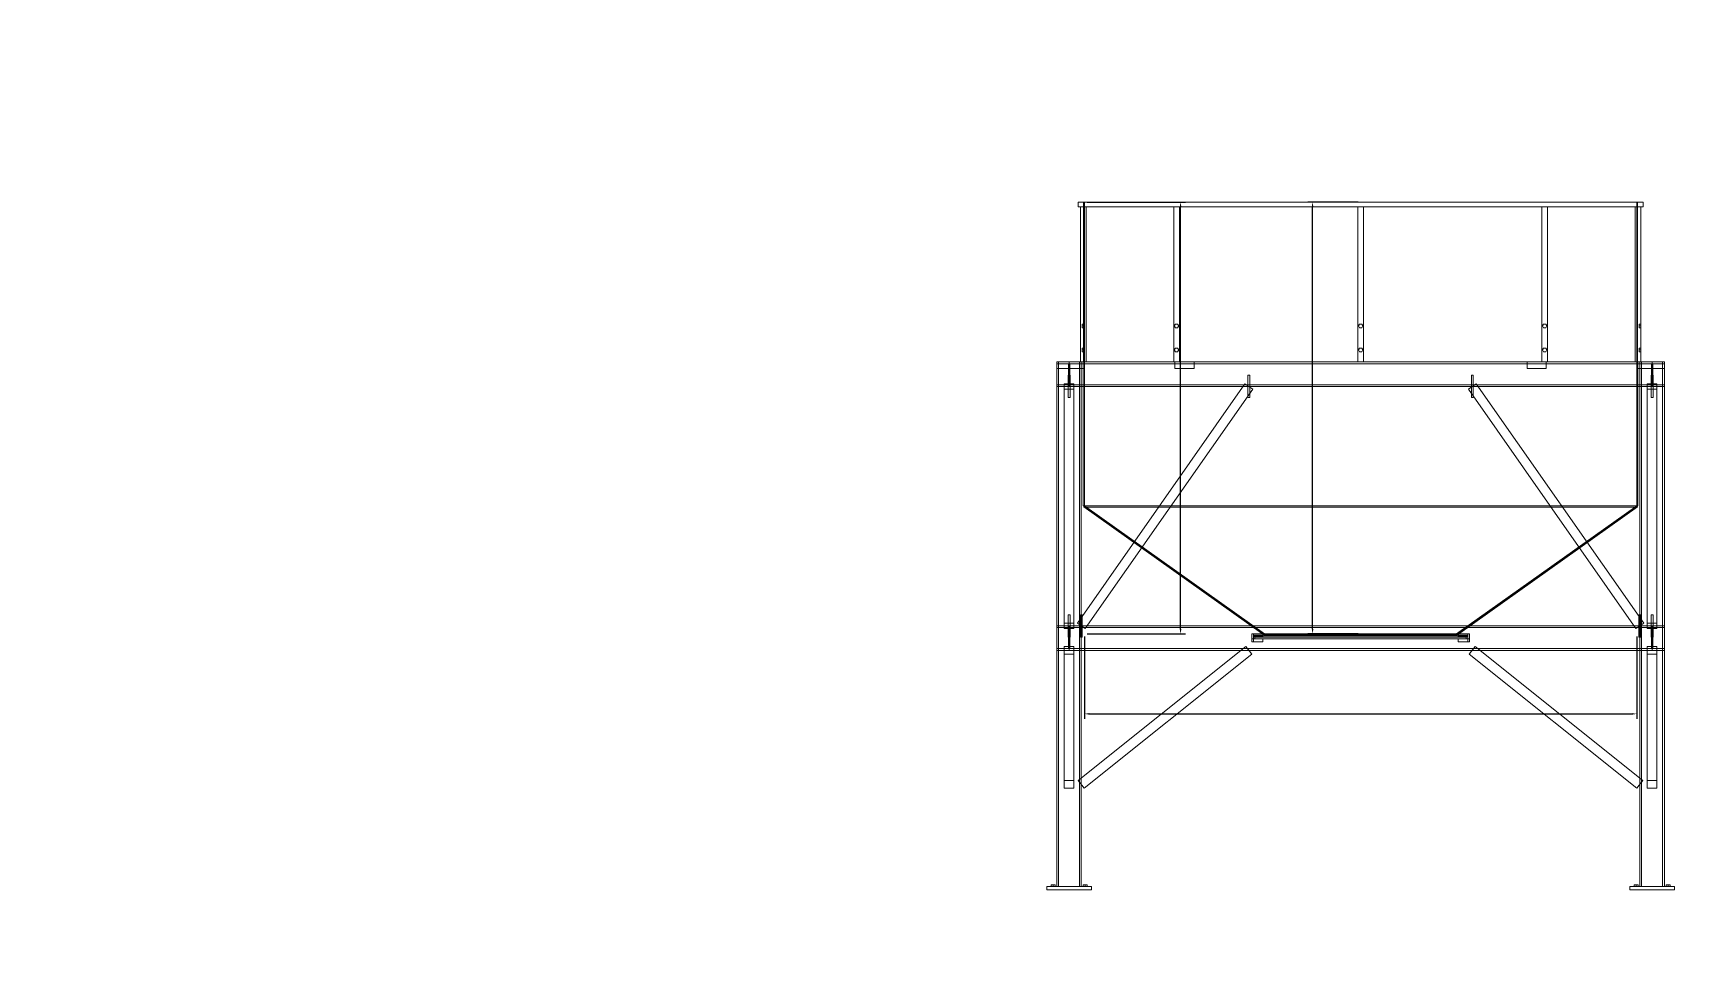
# Model space of a CAD drawing. Header units: millimetres. Extents: x -191664 to 191490, y -197311 to 10263.
# Drawn here: x -6332 to 4086, y -56443 to -50645 of the extents above; entities that cross this region are included whole.
import ezdxf

# ---------------------------------------------------------------- set-up
doc = ezdxf.new("R2010")
doc.units = ezdxf.units.MM
for name, color, linetype, lineweight in [('COTAS_O', 1, 'Continuous', 0), ('COTAS_R', 1, 'Continuous', 0), ('DET_tolva_frontal', 7, 'Continuous', 0), ('R15_COTAS_TRANSPORTE_P', 1, 'Continuous', 0)]:
    doc.layers.add(name, color=color, linetype=linetype, lineweight=lineweight)
doc.dimstyles.new('PLANTA_20', dxfattribs={"dimtxt": 50, "dimasz": 30, "dimexe": 30, "dimexo": 16, "dimgap": 20, "dimtad": 1, "dimtih": 1, "dimtoh": 1, "dimdec": 1, "dimzin": 0, "dimdsep": 46, "dimcen": 0.09, "dimadec": 0, "dimazin": 0, "dimtfac": 1, "dimtdec": 4, "dimtofl": 0, "dimtmove": 0, "dimatfit": 3, "dimfxl": 1, "dimtolj": 1, "dimtzin": 0, "dimarcsym": 0})

# ---------------------------------------------------------------- blocks, each defined once
blk = doc.blocks.new('*D46')
at = {"layer": 'COTAS_O', "color": 0, "lineweight": -2, "transparency": 16777216}
for p, q in [((236.5, -54416), (236.5, -54930)), ((3686.5, -54416), (3686.5, -54930)), ((266.5, -54900), (3656.5, -54900))]:
    blk.add_line(p, q, dxfattribs=at)
at = {"layer": 'COTAS_O', "color": 0, "transparency": 16777216}
for points in [[(266.5, -54895), (266.5, -54905), (236.5, -54900)], [(3656.5, -54895), (3656.5, -54905), (3686.5, -54900)]]:
    blk.add_solid(points, dxfattribs=at)
at = {"layer": 'Defpoints', "color": 0, "transparency": 16777216}
for p in [(236.5, -54400), (3686.5, -54400), (3686.5, -54900)]:
    blk.add_point(p, dxfattribs=at)
blk = doc.blocks.new('*D47')
at = {"layer": 'COTAS_O', "color": 0, "lineweight": -2, "transparency": 16777216}
for p, q in [((252.5, -51700), (866.5, -51700)), ((836.5, -54370), (836.5, -51730)), ((252.5, -54400), (866.5, -54400))]:
    blk.add_line(p, q, dxfattribs=at)
at = {"layer": 'COTAS_O', "color": 0, "transparency": 16777216}
for points in [[(831.5, -51730), (841.5, -51730), (836.5, -51700)], [(831.5, -54370), (841.5, -54370), (836.5, -54400)]]:
    blk.add_solid(points, dxfattribs=at)
at = {"layer": 'Defpoints', "color": 0, "transparency": 16777216}
for p in [(236.5, -51700), (836.5, -51700), (236.5, -54400)]:
    blk.add_point(p, dxfattribs=at)
blk = doc.blocks.new('*D48')
at = {"layer": 'COTAS_R', "color": 0, "lineweight": -2, "transparency": 16777216}
for p, q in [((1945.5, -51700), (1631.5, -51700)), ((1661.5, -54370), (1661.5, -51730)), ((1945.5, -54400), (1631.5, -54400))]:
    blk.add_line(p, q, dxfattribs=at)
at = {"layer": 'COTAS_R', "color": 0, "transparency": 16777216}
for points in [[(1656.5, -51730), (1666.5, -51730), (1661.5, -51700)], [(1656.5, -54370), (1666.5, -54370), (1661.5, -54400)]]:
    blk.add_solid(points, dxfattribs=at)
at = {"layer": 'Defpoints', "color": 0, "transparency": 16777216}
for p in [(1661.5, -51700), (1961.5, -51700), (1961.5, -54400)]:
    blk.add_point(p, dxfattribs=at)
blk = doc.blocks.new('*D132')
at = {"layer": 'Defpoints', "color": 0, "transparency": 16777216}
for p in [(-500, -194490), (-500, -194490), (500, -194490), (203, -194657), (440, -194832)]:
    blk.add_point(p, dxfattribs=at)
at = {"layer": 'R15_COTAS_TRANSPORTE_P', "color": 0, "lineweight": -2, "transparency": 16777216}
blk.add_arc((-500, -194490), 723, 342.3783, 357.6217, dxfattribs=at)
at = {"layer": 'R15_COTAS_TRANSPORTE_P', "color": 0, "transparency": 16777216}
for points in [[(217, -194520), (227, -194520), (223, -194490)], [(194, -194710), (184, -194707), (179, -194737)]]:
    blk.add_solid(points, dxfattribs=at)
blk = doc.blocks.new('*D133')
at = {"layer": 'Defpoints', "color": 0, "transparency": 16777216}
for p in [(440, -194148), (-500, -194490), (-500, -194490), (218, -194406), (500, -194490)]:
    blk.add_point(p, dxfattribs=at)
at = {"layer": 'R15_COTAS_TRANSPORTE_P', "color": 0, "lineweight": -2, "transparency": 16777216}
blk.add_arc((-500, -194490), 723, 2.3783, 17.6217, dxfattribs=at)
at = {"layer": 'R15_COTAS_TRANSPORTE_P', "color": 0, "transparency": 16777216}
for points in [[(184, -194273), (194, -194270), (179, -194243)], [(227, -194460), (217, -194460), (223, -194490)]]:
    blk.add_solid(points, dxfattribs=at)

msp = doc.modelspace()

# ---------------------------------------------------------------- linework, layer by layer
at = {"layer": 'DET_tolva_frontal', "color": 156, "true_color": 0x164b78}
for p, q in [((196.5, -51700), (236.5, -51700)), ((196.5, -51730), (196.5, -51700)), ((196.5, -51730), (236.5, -51730)), ((211, -52700), (211, -51730)), ((211, -51730), (246, -51730)), ((230.5, -52700), (230.5, -51700)), ((236.5, -51700), (230.5, -51700)), ((236.5, -51700), (3686.5, -51700)), ((236.5, -52700), (236.5, -51700)), ((236.5, -51730), (236.5, -51700)), ((236.5, -51730), (3686.5, -51730)), ((246, -52700), (246, -51730)), ((794, -52700), (794, -51730)), ((794, -51730), (829, -51730)), ((829, -52700), (829, -51730)), ((1944, -52700), (1944, -51730)), ((1944, -51730), (1979, -51730)), ((1979, -52700), (1979, -51730)), ((3094, -52700), (3094, -51730)), ((3094, -51730), (3129, -51730)), ((3129, -52700), (3129, -51730)), ((3677, -52700), (3677, -51730)), ((3677, -51730), (3712, -51730)), ((3686.5, -51700), (3686.5, -52700)), ((3686.5, -51730), (3686.5, -51700)), ((3686.5, -51700), (3692.5, -51700)), ((3686.5, -51700), (3726.5, -51700)), ((3686.5, -51730), (3726.5, -51730)), ((3692.5, -52700), (3692.5, -51700)), ((3712, -52700), (3712, -51730)), ((3726.5, -51730), (3726.5, -51700)), ((63.5, -55980), (63.5, -52700)), ((63.5, -52700), (74.5, -52700)), ((63.5, -52700), (216.5, -52700)), ((63.5, -52711), (63.5, -52700)), ((236.5, -52700), (63.5, -52700)), ((63.5, -52740), (63.5, -52700)), ((63.5, -52711), (216.5, -52711)), ((74.5, -55980), (74.5, -52700)), ((74.5, -52700), (205.5, -52700)), ((136, -52711), (144, -52711)), ((136, -52842), (136, -52711)), ((140, -52700), (3783, -52700)), ((140, -52700), (140, -52711)), ((140, -52711), (3783, -52711)), ((140, -52711), (140, -52842)), ((144, -52842), (144, -52711)), ((205.5, -55980), (205.5, -52700)), ((205.5, -52700), (216.5, -52700)), ((246, -52700), (211, -52700)), ((216.5, -55980), (216.5, -52700)), ((216.5, -52711), (216.5, -52700)), ((236.5, -52700), (230.5, -52700)), ((236.5, -52700), (236.5, -52740)), ((829, -52700), (794, -52700)), ((921.5, -52700), (801.5, -52700)), ((801.5, -52740), (801.5, -52700)), ((921.5, -52740), (921.5, -52700)), ((1979, -52700), (1944, -52700)), ((3121.5, -52700), (3001.5, -52700)), ((3001.5, -52740), (3001.5, -52700)), ((3129, -52700), (3094, -52700)), ((3121.5, -52740), (3121.5, -52700)), ((3712, -52700), (3677, -52700)), ((3686.5, -52700), (3692.5, -52700)), ((3686.5, -52700), (3859.5, -52700)), ((3686.5, -52700), (3686.5, -52740)), ((3706.5, -55980), (3706.5, -52700)), ((3706.5, -52700), (3717.5, -52700)), ((3706.5, -52700), (3859.5, -52700)), ((3706.5, -52711), (3706.5, -52700)), ((3706.5, -52711), (3859.5, -52711)), ((3717.5, -55980), (3717.5, -52700)), ((3717.5, -52700), (3848.5, -52700)), ((3779, -52711), (3787, -52711)), ((3779, -52842), (3779, -52711)), ((3783, -52711), (3783, -52700)), ((3783, -52842), (3783, -52711)), ((3787, -52842), (3787, -52711)), ((3848.5, -55980), (3848.5, -52700)), ((3848.5, -52700), (3859.5, -52700)), ((3859.5, -55980), (3859.5, -52700)), ((3859.5, -52711), (3859.5, -52700)), ((3859.5, -52740), (3859.5, -52700)), ((236.5, -52740), (63.5, -52740)), ((134, -52783), (146, -52783)), ((134, -52923), (134, -52783)), ((146, -52923), (146, -52783)), ((921.5, -52740), (801.5, -52740)), ((1257.5, -52783), (1269.5, -52783)), ((1257.5, -52923), (1257.5, -52783)), ((1269.5, -52923), (1269.5, -52783)), ((2653.5, -52783), (2665.5, -52783)), ((2653.5, -52923), (2653.5, -52783)), ((2665.5, -52923), (2665.5, -52783)), ((3121.5, -52740), (3001.5, -52740)), ((3686.5, -52740), (3859.5, -52740)), ((3777, -52783), (3789, -52783)), ((3777, -52923), (3777, -52783)), ((3789, -52923), (3789, -52783)), ((63.5, -52842), (216.5, -52842)), ((63.5, -52853), (63.5, -52842)), ((63.5, -52853), (216.5, -52853)), ((110, -54332.81), (110, -52835.81)), ((110, -52835.81), (170, -52835.81)), ((110, -52870.19), (110, -52835.81)), ((170, -52870.19), (110, -52870.19)), ((110, -52870.19), (110, -54367.19)), ((136, -52842), (144, -52842)), ((140, -52842), (3783, -52842)), ((140, -52842), (140, -52853)), ((140, -52853), (3783, -52853)), ((170, -52835.81), (170, -54332.81)), ((170, -52835.81), (170, -52870.19)), ((170, -54367.19), (170, -52870.19)), ((191.92, -54332.81), (1238.92, -52835.81)), ((216.5, -52853), (216.5, -52842)), ((241.08, -54367.19), (1288.08, -52870.19)), ((1288.08, -52870.19), (1238.92, -52835.81)), ((2634.92, -52870.19), (2684.08, -52835.81)), ((3681.92, -54367.19), (2634.92, -52870.19)), ((3731.08, -54332.81), (2684.08, -52835.81)), ((3706.5, -52842), (3859.5, -52842)), ((3706.5, -52853), (3706.5, -52842)), ((3706.5, -52853), (3859.5, -52853)), ((3753, -54332.81), (3753, -52835.81)), ((3753, -52835.81), (3813, -52835.81)), ((3753, -52870.19), (3753, -52835.81)), ((3813, -52870.19), (3753, -52870.19)), ((3753, -52870.19), (3753, -54367.19)), ((3779, -52842), (3787, -52842)), ((3783, -52853), (3783, -52842)), ((3813, -52835.81), (3813, -54332.81)), ((3813, -52835.81), (3813, -52870.19)), ((3813, -54367.19), (3813, -52870.19)), ((3859.5, -52853), (3859.5, -52842)), ((134, -52923), (146, -52923)), ((1257.5, -52923), (1269.5, -52923)), ((2653.5, -52923), (2665.5, -52923)), ((3777, -52923), (3789, -52923)), ((63.5, -54350), (216.5, -54350)), ((63.5, -54361), (63.5, -54350)), ((63.5, -54361), (216.5, -54361)), ((170, -54332.81), (110, -54332.81)), ((110, -54332.81), (110, -54367.19)), ((110, -54367.19), (170, -54367.19)), ((134, -54280), (146, -54280)), ((134, -54420), (134, -54280)), ((136, -54361), (144, -54361)), ((136, -54492), (136, -54361)), ((140, -54350), (3783, -54350)), ((140, -54350), (140, -54361)), ((140, -54361), (3783, -54361)), ((140, -54361), (140, -54492)), ((144, -54492), (144, -54361)), ((146, -54420), (146, -54280)), ((170, -54367.19), (170, -54332.81)), ((191.92, -54332.81), (241.08, -54367.19)), ((210.5, -54280), (222.5, -54280)), ((210.5, -54420), (210.5, -54280)), ((216.5, -54361), (216.5, -54350)), ((222.5, -54420), (222.5, -54280)), ((3731.08, -54332.81), (3681.92, -54367.19)), ((3700.5, -54280), (3712.5, -54280)), ((3700.5, -54420), (3700.5, -54280)), ((3706.5, -54350), (3859.5, -54350)), ((3706.5, -54361), (3706.5, -54350)), ((3706.5, -54361), (3859.5, -54361)), ((3712.5, -54420), (3712.5, -54280)), ((3813, -54332.81), (3753, -54332.81)), ((3753, -54332.81), (3753, -54367.19)), ((3753, -54367.19), (3813, -54367.19)), ((3777, -54280), (3789, -54280)), ((3777, -54420), (3777, -54280)), ((3779, -54361), (3787, -54361)), ((3779, -54492), (3779, -54361)), ((3783, -54361), (3783, -54350)), ((3783, -54492), (3783, -54361)), ((3787, -54492), (3787, -54361)), ((3789, -54420), (3789, -54280)), ((3813, -54367.19), (3813, -54332.81)), ((3859.5, -54361), (3859.5, -54350)), ((110, -55316.57), (110, -54479.57)), ((110, -54479.57), (170, -54479.57)), ((110, -54526.43), (110, -54479.57)), ((134, -54420), (146, -54420)), ((170, -54479.57), (170, -55316.57)), ((170, -54479.57), (170, -54526.43)), ((197.77, -55316.57), (1244.77, -54479.57)), ((210.5, -54420), (222.5, -54420)), ((1282.23, -54526.43), (1244.77, -54479.57)), ((1281.5, -54400), (1291.5, -54400)), ((1281.5, -54450), (1281.5, -54400)), ((1281.5, -54430), (1351.5, -54430)), ((1281.5, -54450), (1281.5, -54430)), ((1281.5, -54450), (1351.5, -54450)), ((1281.5, -54450), (1291.5, -54450)), ((1291.5, -54450), (1291.5, -54400)), ((1351.5, -54450), (1351.5, -54430)), ((2571.5, -54430), (2641.5, -54430)), ((2571.5, -54450), (2571.5, -54430)), ((2571.5, -54450), (2641.5, -54450)), ((2631.5, -54400), (2641.5, -54400)), ((2631.5, -54450), (2631.5, -54400)), ((2631.5, -54450), (2641.5, -54450)), ((2640.77, -54526.43), (2678.23, -54479.57)), ((2641.5, -54450), (2641.5, -54400)), ((2641.5, -54450), (2641.5, -54430)), ((3725.23, -55316.57), (2678.23, -54479.57)), ((3700.5, -54420), (3712.5, -54420)), ((3753, -55316.57), (3753, -54479.57)), ((3753, -54479.57), (3813, -54479.57)), ((3753, -54526.43), (3753, -54479.57)), ((3777, -54420), (3789, -54420)), ((3813, -54479.57), (3813, -55316.57)), ((3813, -54479.57), (3813, -54526.43)), ((63.5, -54492), (216.5, -54492)), ((63.5, -54503), (63.5, -54492)), ((63.5, -54503), (216.5, -54503)), ((170, -54526.43), (110, -54526.43)), ((110, -54526.43), (110, -55363.43)), ((136, -54492), (144, -54492)), ((140, -54492), (3783, -54492)), ((140, -54492), (140, -54503)), ((140, -54503), (3783, -54503)), ((170, -55363.43), (170, -54526.43)), ((216.5, -54503), (216.5, -54492)), ((235.23, -55363.43), (1282.23, -54526.43)), ((3687.77, -55363.43), (2640.77, -54526.43)), ((3706.5, -54492), (3859.5, -54492)), ((3706.5, -54503), (3706.5, -54492)), ((3706.5, -54503), (3859.5, -54503)), ((3813, -54526.43), (3753, -54526.43)), ((3753, -54526.43), (3753, -55363.43)), ((3779, -54492), (3787, -54492)), ((3783, -54503), (3783, -54492)), ((3813, -55363.43), (3813, -54526.43)), ((3859.5, -54503), (3859.5, -54492)), ((170, -55316.57), (110, -55316.57)), ((110, -55316.57), (110, -55363.43)), ((170, -55363.43), (170, -55316.57)), ((197.77, -55316.57), (235.23, -55363.43)), ((3725.23, -55316.57), (3687.77, -55363.43)), ((3813, -55316.57), (3753, -55316.57)), ((3753, -55316.57), (3753, -55363.43)), ((3813, -55363.43), (3813, -55316.57)), ((110, -55363.43), (170, -55363.43)), ((3753, -55363.43), (3813, -55363.43)), ((0, -55980), (280, -55980)), ((0, -56000), (0, -55980)), ((0, -56000), (280, -56000)), ((74.5, -55980), (63.5, -55980)), ((205.5, -55980), (74.5, -55980)), ((216.5, -55980), (205.5, -55980)), ((280, -56000), (280, -55980)), ((3643, -55980), (3923, -55980)), ((3643, -56000), (3643, -55980)), ((3643, -56000), (3923, -56000)), ((3717.5, -55980), (3706.5, -55980)), ((3848.5, -55980), (3717.5, -55980)), ((3859.5, -55980), (3848.5, -55980)), ((3923, -56000), (3923, -55980))]:
    msp.add_line(p, q, dxfattribs=at)
at = {"layer": 'DET_tolva_frontal', "color": 9, "true_color": 0xb7bec5}
for p, q in [((221.5, -52475), (221.5, -52462.88)), ((233.5, -52462.88), (221.5, -52462.88)), ((221.5, -52475), (221.5, -52487.12)), ((221.5, -52475), (233.5, -52475)), ((233.5, -52487.12), (221.5, -52487.12)), ((233.5, -52475), (233.5, -52462.88)), ((233.5, -52487.12), (233.5, -52475)), ((797.5, -52475), (804.5, -52462.88)), ((804.5, -52487.12), (797.5, -52475)), ((804.5, -52462.88), (818.5, -52462.88)), ((818.5, -52487.12), (804.5, -52487.12)), ((818.5, -52462.88), (825.5, -52475)), ((825.5, -52475), (818.5, -52487.12)), ((1947.5, -52475), (1954.5, -52462.88)), ((1954.5, -52487.12), (1947.5, -52475)), ((1954.5, -52462.88), (1968.5, -52462.88)), ((1968.5, -52487.12), (1954.5, -52487.12)), ((1968.5, -52462.88), (1975.5, -52475)), ((1975.5, -52475), (1968.5, -52487.12)), ((3097.5, -52475), (3104.5, -52462.88)), ((3104.5, -52487.12), (3097.5, -52475)), ((3104.5, -52462.88), (3118.5, -52462.88)), ((3118.5, -52487.12), (3104.5, -52487.12)), ((3118.5, -52462.88), (3125.5, -52475)), ((3125.5, -52475), (3118.5, -52487.12)), ((3701.5, -52475), (3701.5, -52462.88)), ((3713.5, -52462.88), (3701.5, -52462.88)), ((3701.5, -52475), (3701.5, -52487.12)), ((3701.5, -52475), (3713.5, -52475)), ((3713.5, -52487.12), (3701.5, -52487.12)), ((3713.5, -52475), (3713.5, -52462.88)), ((3713.5, -52487.12), (3713.5, -52475)), ((221.5, -52625), (221.5, -52612.88)), ((233.5, -52612.88), (221.5, -52612.88)), ((221.5, -52625), (221.5, -52637.12)), ((221.5, -52625), (233.5, -52625)), ((233.5, -52637.12), (221.5, -52637.12)), ((233.5, -52625), (233.5, -52612.88)), ((233.5, -52637.12), (233.5, -52625)), ((797.5, -52625), (804.5, -52612.88)), ((804.5, -52637.12), (797.5, -52625)), ((804.5, -52612.88), (818.5, -52612.88)), ((818.5, -52637.12), (804.5, -52637.12)), ((818.5, -52612.88), (825.5, -52625)), ((825.5, -52625), (818.5, -52637.12)), ((1947.5, -52625), (1954.5, -52612.88)), ((1954.5, -52637.12), (1947.5, -52625)), ((1954.5, -52612.88), (1968.5, -52612.88)), ((1968.5, -52637.12), (1954.5, -52637.12)), ((1968.5, -52612.88), (1975.5, -52625)), ((1975.5, -52625), (1968.5, -52637.12)), ((3097.5, -52625), (3104.5, -52612.88)), ((3104.5, -52637.12), (3097.5, -52625)), ((3104.5, -52612.88), (3118.5, -52612.88)), ((3118.5, -52637.12), (3104.5, -52637.12)), ((3118.5, -52612.88), (3125.5, -52625)), ((3125.5, -52625), (3118.5, -52637.12)), ((3701.5, -52625), (3701.5, -52612.88)), ((3713.5, -52612.88), (3701.5, -52612.88)), ((3701.5, -52625), (3701.5, -52637.12)), ((3701.5, -52625), (3713.5, -52625)), ((3713.5, -52637.12), (3701.5, -52637.12)), ((3713.5, -52625), (3713.5, -52612.88)), ((3713.5, -52637.12), (3713.5, -52625)), ((1291.5, -54400), (1361.5, -54400)), ((1291.5, -54412), (1291.5, -54400)), ((1291.5, -54400), (2631.5, -54400)), ((1291.5, -54408), (1351.5, -54408)), ((1291.5, -54418), (1291.5, -54408)), ((1291.5, -54412), (1361.5, -54412)), ((1291.5, -54412), (2631.5, -54412)), ((1291.5, -54418), (1351.5, -54418)), ((1351.5, -54418), (1351.5, -54408)), ((1361.5, -54412), (1361.5, -54400)), ((2561.5, -54400), (2631.5, -54400)), ((2561.5, -54412), (2561.5, -54400)), ((2561.5, -54412), (2631.5, -54412)), ((2571.5, -54408), (2631.5, -54408)), ((2571.5, -54418), (2571.5, -54408)), ((2571.5, -54418), (2631.5, -54418)), ((2631.5, -54412), (2631.5, -54400)), ((2631.5, -54418), (2631.5, -54408)), ((40, -55968), (27.88, -55968)), ((27.88, -55980), (27.88, -55968)), ((27.88, -55980), (40, -55980)), ((40, -55968), (52.12, -55968)), ((40, -55968), (40, -55980)), ((40, -55980), (52.12, -55980)), ((52.12, -55980), (52.12, -55968)), ((240, -55968), (227.88, -55968)), ((227.88, -55980), (227.88, -55968)), ((227.88, -55980), (240, -55980)), ((240, -55968), (252.12, -55968)), ((240, -55968), (240, -55980)), ((240, -55980), (252.12, -55980)), ((252.12, -55980), (252.12, -55968)), ((3683, -55968), (3670.88, -55968)), ((3670.88, -55980), (3670.88, -55968)), ((3670.88, -55980), (3683, -55980)), ((3683, -55968), (3695.12, -55968)), ((3683, -55968), (3683, -55980)), ((3683, -55980), (3695.12, -55980)), ((3695.12, -55980), (3695.12, -55968)), ((3883, -55968), (3870.88, -55968)), ((3870.88, -55980), (3870.88, -55968)), ((3870.88, -55980), (3883, -55980)), ((3883, -55968), (3895.12, -55968)), ((3883, -55968), (3883, -55980)), ((3883, -55980), (3895.12, -55980)), ((3895.12, -55980), (3895.12, -55968))]:
    msp.add_line(p, q, dxfattribs=at)
at = {"layer": 'DET_tolva_frontal', "color": 252, "true_color": 0x818b94}
for p, q in [((228.5, -53600), (228.5, -52700)), ((236.5, -52700), (228.5, -52700)), ((236.5, -52700), (3686.5, -52700)), ((236.5, -53600), (236.5, -52700)), ((3686.5, -52700), (3686.5, -53600)), ((3686.5, -52700), (3694.5, -52700)), ((3694.5, -53600), (3694.5, -52700)), ((236.5, -53600), (228.5, -53600)), ((236.5, -53600), (231.86, -53606.52)), ((1356.86, -54406.52), (231.86, -53606.52)), ((3686.5, -53600), (236.5, -53600)), ((1361.5, -54400), (236.5, -53600)), ((236.5, -53600), (236.5, -53606.85)), ((3686.5, -53606.85), (236.5, -53606.85)), ((236.5, -53606.85), (1361.5, -54406.85)), ((3686.5, -53600), (2561.5, -54400)), ((2561.5, -54406.85), (3686.5, -53606.85)), ((2566.14, -54406.52), (3691.14, -53606.52)), ((3686.5, -53600), (3686.5, -53606.85)), ((3686.5, -53600), (3694.5, -53600)), ((3686.5, -53600), (3691.14, -53606.52)), ((1361.5, -54400), (1356.86, -54406.52)), ((2561.5, -54400), (1361.5, -54400)), ((1361.5, -54406.85), (1361.5, -54400)), ((1361.5, -54406.85), (2561.5, -54406.85)), ((2561.5, -54400), (2561.5, -54406.85)), ((2561.5, -54400), (2566.14, -54406.52))]:
    msp.add_line(p, q, dxfattribs=at)
at = {"layer": 'DET_tolva_frontal', "color": 253, "true_color": 0xaab2b8}
for p, q in [((1301.5, -54420), (2621.5, -54420)), ((1301.5, -54430), (1301.5, -54420)), ((1301.5, -54430), (2621.5, -54430)), ((2621.5, -54430), (2621.5, -54420))]:
    msp.add_line(p, q, dxfattribs=at)

# ---------------------------------------------------------------- dimensions: what is measured, and where the dimension line sits
at = {"layer": 'COTAS_O'}
for p2, distance, picture, middle in [((236.5, -51700), -600, '*D47', (836.5, -53050)), ((3686.5, -54400), -500, '*D46', (1961.5, -54900))]:
    dim = msp.add_aligned_dim(p1=(236.5, -54400), p2=p2, distance=distance, text='<> O', dimstyle='PLANTA_20', dxfattribs=at)
    dim.commit()
    dim.dimension.update_dxf_attribs({"geometry": picture, "text_midpoint": middle})
at = {"layer": 'COTAS_R'}
dim = msp.add_aligned_dim(p1=(1961.5, -54400), p2=(1961.5, -51700), distance=300, text='<> R', dimstyle='PLANTA_20', dxfattribs=at)
dim.commit()
dim.dimension.update_dxf_attribs({"geometry": '*D48', "text_midpoint": (1661.5, -53050)})
at = {"layer": 'R15_COTAS_TRANSPORTE_P'}
for base, line2, picture, middle in [((217.89, -194406.09), ((-500, -194490), (439.69, -194147.98)), '*D133', (191490.46, -33543.69)), ((203.29, -194656.68), ((-500, -194490), (439.69, -194832.02)), '*D132', (-191664.11, -34001.98))]:
    dim = msp.add_angular_dim_2l(base=base, line1=((-500, -194490), (500, -194490)), line2=line2, dimstyle='PLANTA_20', dxfattribs=at)
    dim.commit()
    dim.dimension.update_dxf_attribs({"geometry": picture, "text_midpoint": middle})

doc.saveas('drawing.dxf')
